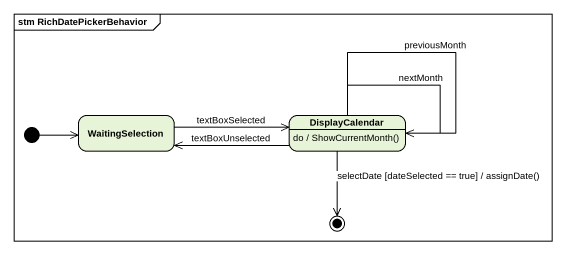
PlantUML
@startuml
mainframe stm RichDatePickerBehavior
hide empty description
state WaitingSelection
state DisplayCalendar
DisplayCalendar : do / ShowCurrentMonth()
[*] -right-> WaitingSelection
WaitingSelection -right-> DisplayCalendar : textBoxSelected
DisplayCalendar -left-> WaitingSelection : textBoxUnselected
DisplayCalendar --> DisplayCalendar : nextMonth
DisplayCalendar --> DisplayCalendar : previousMonth
DisplayCalendar --> [*] : selectDate [dateSelected == true] / assignDate()
@enduml
